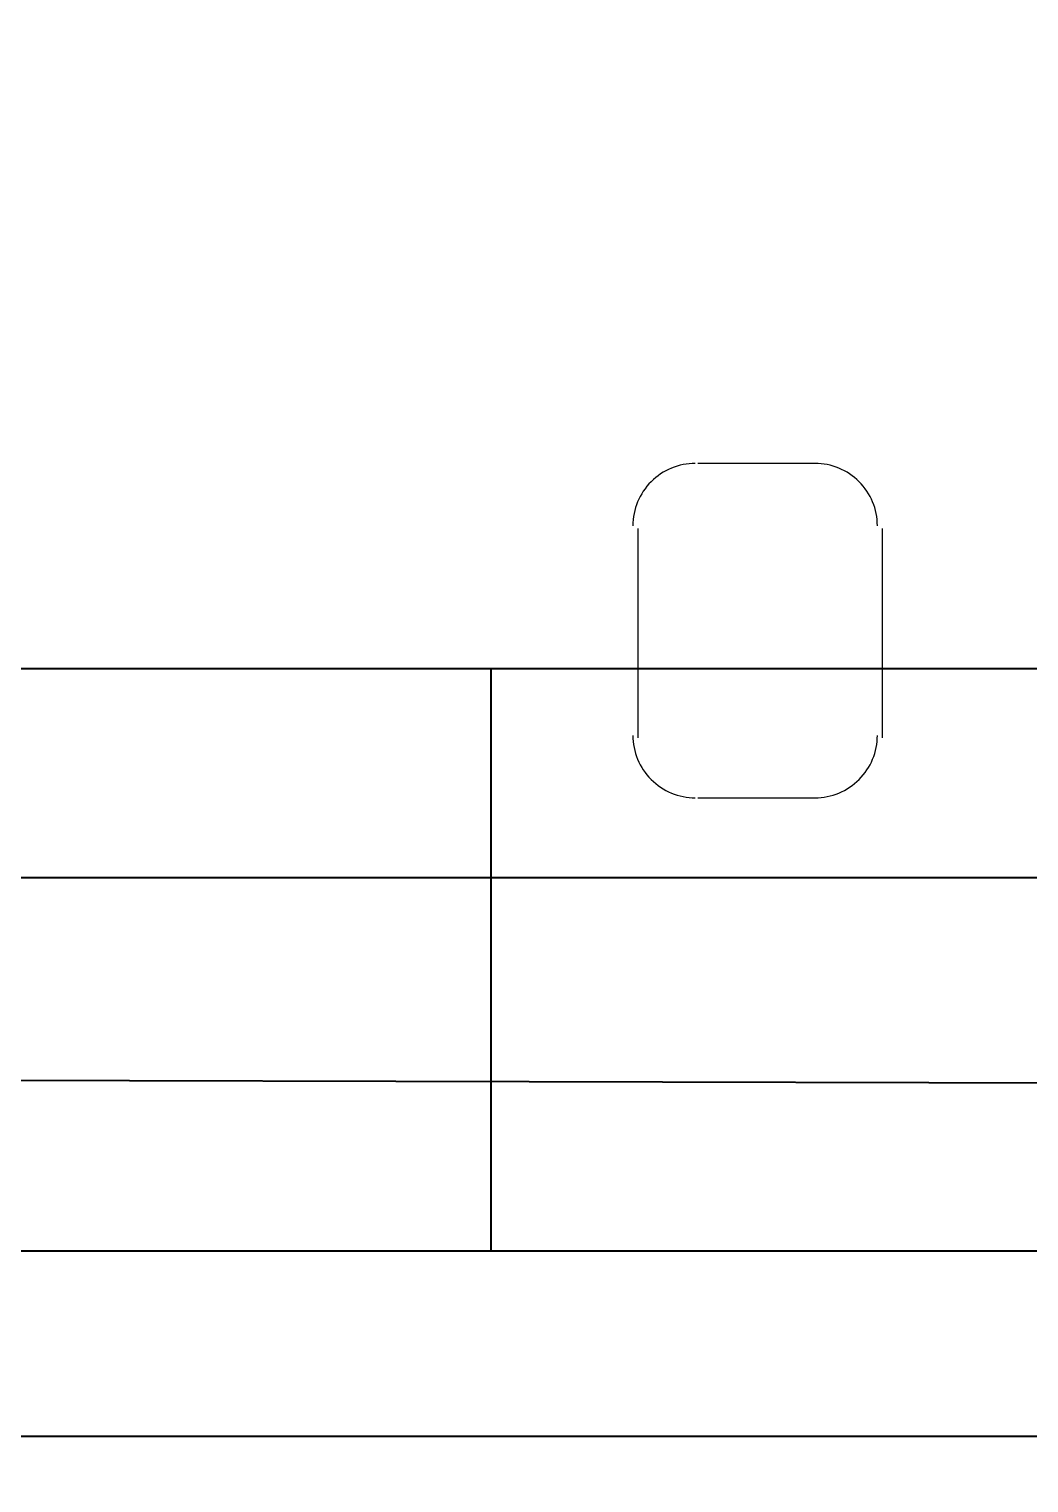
# Model space of a CAD drawing. Header units: millimetres. Extents: x -4 to 3776, y -4 to 4079.
# Drawn here: x 251.13 to 260.4, y 531.81 to 545.28 of the extents above; entities that cross this region are included whole.
import ezdxf
from ezdxf import colors
from ezdxf.entities.mleader import LeaderData, LeaderLine
from ezdxf.math import Vec2, Vec3

# ---------------------------------------------------------------- set-up
doc = ezdxf.new("R2010")
doc.units = ezdxf.units.MM
doc.layers.add('BK_kedu', color=255, linetype='Continuous')
doc.layers.add('PDF_1', color=7, linetype='Continuous')
doc.layers.add('Sheet$GRID', color=254, linetype='Continuous', true_color=0xbebebe)
doc.styles.get("Standard").update_dxf_attribs({"font": 'arial.ttf'})

msp = doc.modelspace()

# ---------------------------------------------------------------- linework, layer by layer
at = {"color": 4, "lineweight": 25}
for p, q in [((223.571, 539.358), (308.391, 539.358)), ((255.411, 539.358), (255.411, 533.96)), ((223.571, 537.42), (308.391, 537.42)), ((223.571, 535.605), (308.391, 535.41)), ((219.372, 533.96), (308.372, 533.96))]:
    msp.add_line(p, q, dxfattribs=at)
at = {"layer": 'PDF_1', "lineweight": 0}
for points in [[(258.438, 541.257), (257.328, 541.257)], [(256.773, 540.656), (256.773, 538.714)], [(259.039, 538.714), (259.039, 540.656)], [(257.328, 538.16), (258.438, 538.16)]]:
    msp.add_lwpolyline(points, dxfattribs=at)
for centre, start, end in [((257.305, 540.68), 89.9998, 180.0002), ((258.415, 540.68), 359.9998, 90.0002), ((257.305, 538.738), 179.9998, 270.0002), ((258.415, 538.738), 269.9998, 0.0002)]:
    msp.add_arc(centre, 0.578, start, end, dxfattribs=at)
at = {"layer": 'Sheet$GRID'}
msp.add_lwpolyline([(0.007, 532.243), (870.358, 532.243)], dxfattribs=at)

# ---------------------------------------------------------------- leaders
at = {"layer": 'BK_kedu'}
ml = msp.add_multileader_mtext('Standard', dxfattribs=at)
ml.set_content('', color=256)
ml.set_leader_properties()
ml.build(insert=Vec2(0, 0))
ml.multileader.update_dxf_attribs({"text_right_attachment_type": 6, "dogleg_length": 0.36, "arrow_head_size": 0.18})
ctx = ml.context
ctx.base_point, ctx.char_height, ctx.arrow_head_size, ctx.landing_gap_size, ctx.plane_origin = Vec3(3775.999, 4079.328), 0.18, 0.18, 0.09, Vec3(3774.639, 4079.328)
ctx.right_attachment = 6
notes = []
notes.append((ctx, [(0, (0, 0, 0), (0, 0), (1, 0), 1, [])]))
ctx.mtext.insert, ctx.mtext.flow_direction = Vec3(3776.089, 4079.418), 5
for ctx, leaders in notes:
    for number, flags, end, landing, length, lines in leaders:
        leader = LeaderData()
        leader.index, (leader.has_last_leader_line, leader.has_dogleg_vector, leader.attachment_direction) = number, flags
        leader.last_leader_point, leader.dogleg_vector, leader.dogleg_length = Vec3(end), Vec3(landing), length
        for number, points, colour, breaks in lines:
            line = LeaderLine()
            line.index, line.vertices, line.color, line.breaks = number, Vec3.list(points), colors.encode_raw_color(colour), breaks
            leader.lines.append(line)
        ctx.leaders.append(leader)

doc.saveas('drawing.dxf')
